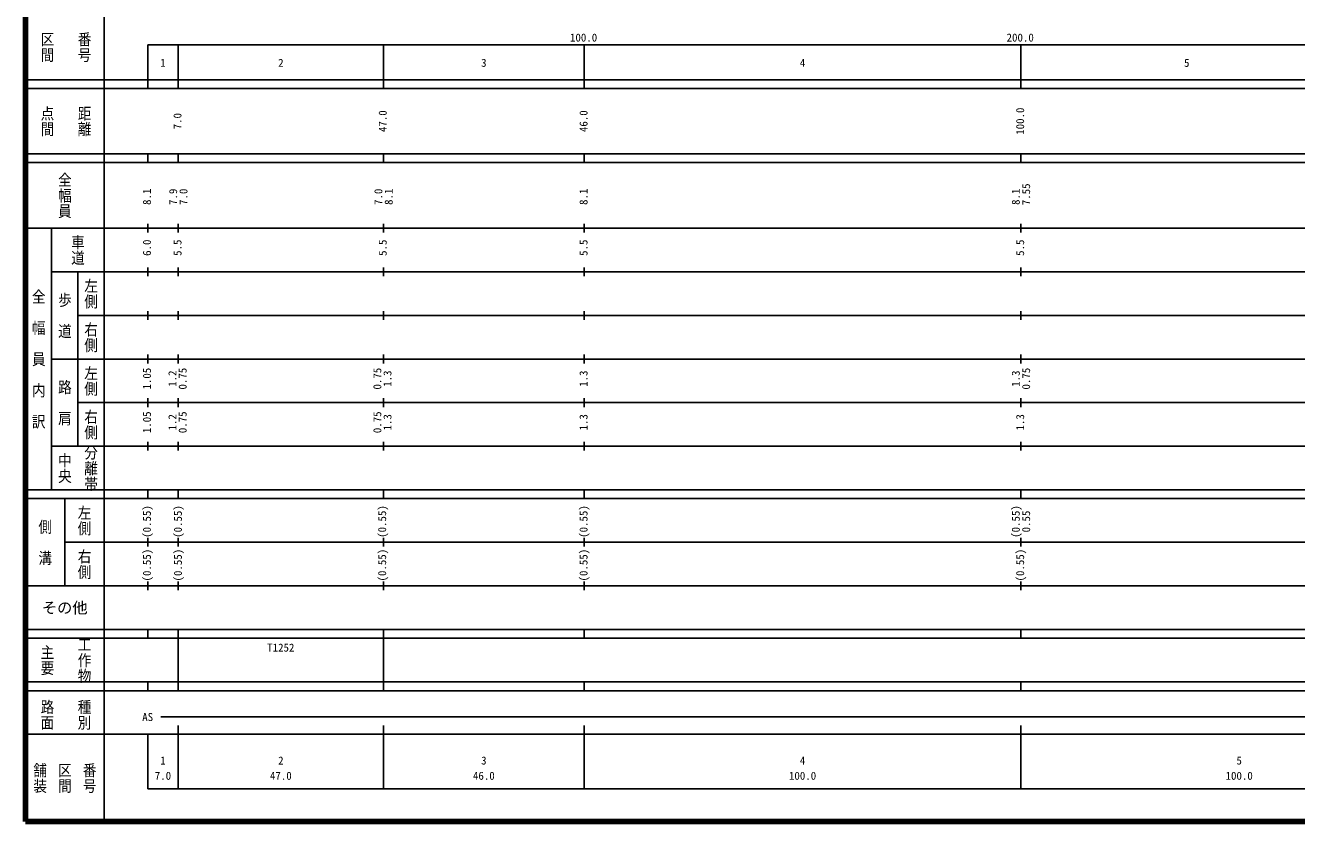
# Model space of a CAD drawing. Units: millimetres, scale not verified. Extents: x 40000 to 680000, y 20000 to 380000.
# Drawn here: x 40000 to 331148, y 20000 to 202446 of the extents above; entities that cross this region are included whole.
import ezdxf
from ezdxf.enums import TextEntityAlignment as Align

# ---------------------------------------------------------------- set-up
doc = ezdxf.new("R2010")
doc.units = ezdxf.units.MM
doc.header["$LTSCALE"] = 1000
doc.layers.add('M-TTL', color=2, linetype='Continuous', lineweight=140)
doc.layers.add('M-TTL-BAND', color=7, linetype='Continuous', lineweight=25)
doc.styles.add('@ＭＳ ゴシック', font='')
doc.styles.add('ＭＳ ゴシック', font='')
doc.styles.get('@ＭＳ ゴシック').set_extended_font_data('@MS Gothic')
doc.styles.get('ＭＳ ゴシック').set_extended_font_data('MS Gothic')

msp = doc.modelspace()

# ---------------------------------------------------------------- linework, layer by layer
at = {"layer": 'M-TTL'}
for p, q in [((40000, 380000), (40000, 20000)), ((40000, 20000), (680000, 20000))]:
    msp.add_line(p, q, dxfattribs=at)
at = {"layer": 'M-TTL-BAND'}
for p, q in [((58000, 370000), (58000, 20000)), ((68000, 198000), (579000, 198000)), ((68000, 198000), (68000, 188000)), ((75000, 188000), (75000, 198000)), ((122000, 188000), (122000, 198000)), ((168000, 188000), (168000, 198000)), ((268000, 188000), (268000, 198000)), ((40000, 190000), (579000, 190000)), ((40000, 188000), (579000, 188000)), ((40000, 173000), (579000, 173000)), ((68000, 171000), (68000, 173000)), ((75000, 171000), (75000, 173000)), ((122000, 171000), (122000, 173000)), ((168000, 171000), (168000, 173000)), ((268000, 171000), (268000, 173000)), ((40000, 171000), (579000, 171000)), ((40000, 156000), (579000, 156000)), ((46000, 96000), (46000, 156000)), ((68000, 155000), (68000, 157000)), ((75000, 155000), (75000, 157000)), ((122000, 155000), (122000, 157000)), ((168000, 155000), (168000, 157000)), ((268000, 155000), (268000, 157000)), ((46000, 146000), (579000, 146000)), ((52000, 146000), (52000, 106000)), ((68000, 145000), (68000, 147000)), ((75000, 145000), (75000, 147000)), ((122000, 145000), (122000, 147000)), ((168000, 145000), (168000, 147000)), ((268000, 145000), (268000, 147000)), ((68000, 135000), (68000, 137000)), ((75000, 135000), (75000, 137000)), ((122000, 135000), (122000, 137000)), ((168000, 135000), (168000, 137000)), ((268000, 135000), (268000, 137000)), ((52000, 136000), (579000, 136000)), ((46000, 126000), (579000, 126000)), ((68000, 125000), (68000, 127000)), ((75000, 125000), (75000, 127000)), ((122000, 125000), (122000, 127000)), ((168000, 125000), (168000, 127000)), ((268000, 125000), (268000, 127000)), ((68000, 115000), (68000, 117000)), ((75000, 115000), (75000, 117000)), ((122000, 115000), (122000, 117000)), ((168000, 115000), (168000, 117000)), ((268000, 115000), (268000, 117000)), ((52000, 116000), (579000, 116000)), ((46000, 106000), (579000, 106000)), ((68000, 105000), (68000, 107000)), ((75000, 105000), (75000, 107000)), ((122000, 105000), (122000, 107000)), ((168000, 105000), (168000, 107000)), ((268000, 105000), (268000, 107000)), ((40000, 96000), (579000, 96000)), ((40000, 94000), (579000, 94000)), ((49000, 94000), (49000, 74000)), ((68000, 94000), (68000, 96000)), ((75000, 94000), (75000, 96000)), ((122000, 94000), (122000, 96000)), ((168000, 94000), (168000, 96000)), ((268000, 94000), (268000, 96000)), ((68000, 83000), (68000, 85000)), ((75000, 83000), (75000, 85000)), ((122000, 83000), (122000, 85000)), ((168000, 83000), (168000, 85000)), ((268000, 83000), (268000, 85000)), ((49000, 84000), (579000, 84000)), ((40000, 74000), (579000, 74000)), ((68000, 73000), (68000, 75000)), ((75000, 73000), (75000, 75000)), ((122000, 73000), (122000, 75000)), ((168000, 73000), (168000, 75000)), ((268000, 73000), (268000, 75000)), ((40000, 64000), (579000, 64000)), ((40000, 62000), (579000, 62000)), ((68000, 62000), (68000, 64000)), ((75000, 62000), (75000, 64000)), ((75000, 52000), (75000, 62000)), ((122000, 62000), (122000, 64000)), ((122000, 52000), (122000, 62000)), ((168000, 62000), (168000, 64000)), ((268000, 62000), (268000, 64000)), ((40000, 52000), (579000, 52000)), ((40000, 50000), (579000, 50000)), ((68000, 50000), (68000, 52000)), ((75000, 50000), (75000, 52000)), ((122000, 50000), (122000, 52000)), ((168000, 50000), (168000, 52000)), ((268000, 50000), (268000, 52000)), ((71000, 44000), (565000, 44000)), ((75000, 27500), (75000, 42000)), ((122000, 27500), (122000, 42000)), ((168000, 27500), (168000, 42000)), ((268000, 27500), (268000, 42000)), ((40000, 40000), (579000, 40000)), ((68000, 40000), (68000, 27500)), ((68000, 27500), (579000, 27500))]:
    msp.add_line(p, q, dxfattribs=at)

# ---------------------------------------------------------------- texts
at = {"layer": 'M-TTL-BAND', "style": '@ＭＳ ゴシック', "width": 1.15}
for s, p in [('番号', (53500, 197500)), ('区間', (45000, 197500)), ('点間', (45000, 180500)), ('距離', (53500, 180500)), ('全幅員', (49000, 163500)), ('車道', (52000, 151000)), ('左側', (55000, 141000)), ('全\u3000幅\u3000員\u3000内\u3000訳', (43000, 126000)), ('歩\u3000道', (49000, 136000)), ('右側', (55000, 131000)), ('左側', (55000, 121000)), ('路\u3000肩', (49000, 116000)), ('右側', (55000, 111000)), ('分離帯', (55000, 101000)), ('中央', (49000, 101000)), ('左側', (53500, 89000)), ('側\u3000溝', (44500, 84000)), ('右側', (53500, 79000)), ('工作物', (53500, 57000)), ('主要', (45000, 57000)), ('路面', (45000, 44500)), ('種別', (53500, 44500)), ('舗装', (43333, 30000)), ('区間', (49000, 30000)), ('番号', (54667, 30000))]:
    msp.add_text(s, height=2281, rotation=270, dxfattribs=at).set_placement(p, align=Align.MIDDLE_CENTER)
at = {"layer": 'M-TTL-BAND', "style": 'ＭＳ ゴシック'}
for s, p in [('100.0', (167844, 198195)), ('200.0', (267844, 198195)), ('1', (71500, 192405)), ('2', (98500, 192405)), ('3', (145000, 192405)), ('4', (218000, 192405)), ('5', (306000, 192405)), ('AS', (68000, 42500)), ('1', (71500, 32523)), ('2', (98500, 32523)), ('3', (145000, 32523)), ('4', (218000, 32523)), ('5', (318000, 32523)), ('7.0', (71500, 29033)), ('47.0', (98500, 29033)), ('46.0', (145000, 29033)), ('100.0', (218000, 29033)), ('100.0', (318000, 29033))]:
    msp.add_text(s, height=1833, dxfattribs=at).set_placement(p, align=Align.BOTTOM_CENTER)
for s, p in [('100.0', (269294, 180500)), ('7.0', (76294, 180500)), ('47.0', (123294, 180500)), ('46.0', (169294, 180500)), ('7.55', (270664, 163743)), ('8.1', (69294, 163174)), ('7.9', (75294, 163174)), ('7.0', (77664, 163174)), ('7.0', (122294, 163174)), ('8.1', (124664, 163174)), ('8.1', (169294, 163174)), ('8.1', (268294, 163174)), ('6.0', (69294, 151500)), ('5.5', (76294, 151500)), ('5.5', (123294, 151500)), ('5.5', (169294, 151500)), ('5.5', (269294, 151500)), ('1.05', (69294, 121500)), ('1.2', (75124, 121500)), ('0.75', (77466, 121500)), ('0.75', (122061, 121500)), ('1.3', (124384, 121500)), ('1.3', (169294, 121500)), ('1.3', (268294, 121500)), ('0.75', (270664, 121500)), ('1.05', (69294, 111500)), ('0.75', (77466, 111500)), ('0.75', (122061, 111500)), ('1.2', (75124, 111500)), ('1.3', (124384, 111500)), ('1.3', (169294, 111500)), ('1.3', (269294, 111500)), ('(0.55)', (69294, 88764)), ('(0.55)', (76385, 88764)), ('(0.55)', (123172, 88764)), ('(0.55)', (169294, 88764)), ('(0.55)', (268294, 88764)), ('0.55', (270664, 88764)), ('(0.55)', (69294, 78764)), ('(0.55)', (76385, 78764)), ('(0.55)', (123172, 78764)), ('(0.55)', (169294, 78764)), ('(0.55)', (269294, 78764))]:
    msp.add_text(s, height=1833, rotation=90, dxfattribs=at).set_placement(p, align=Align.BOTTOM_CENTER)
msp.add_text('その他', height=2566, dxfattribs=at).set_placement((49000, 69000), align=Align.MIDDLE_CENTER)
msp.add_text('T1252', height=1833, dxfattribs=at).set_placement((95375, 58405), align=Align.BOTTOM_LEFT)

doc.saveas('drawing.dxf')
